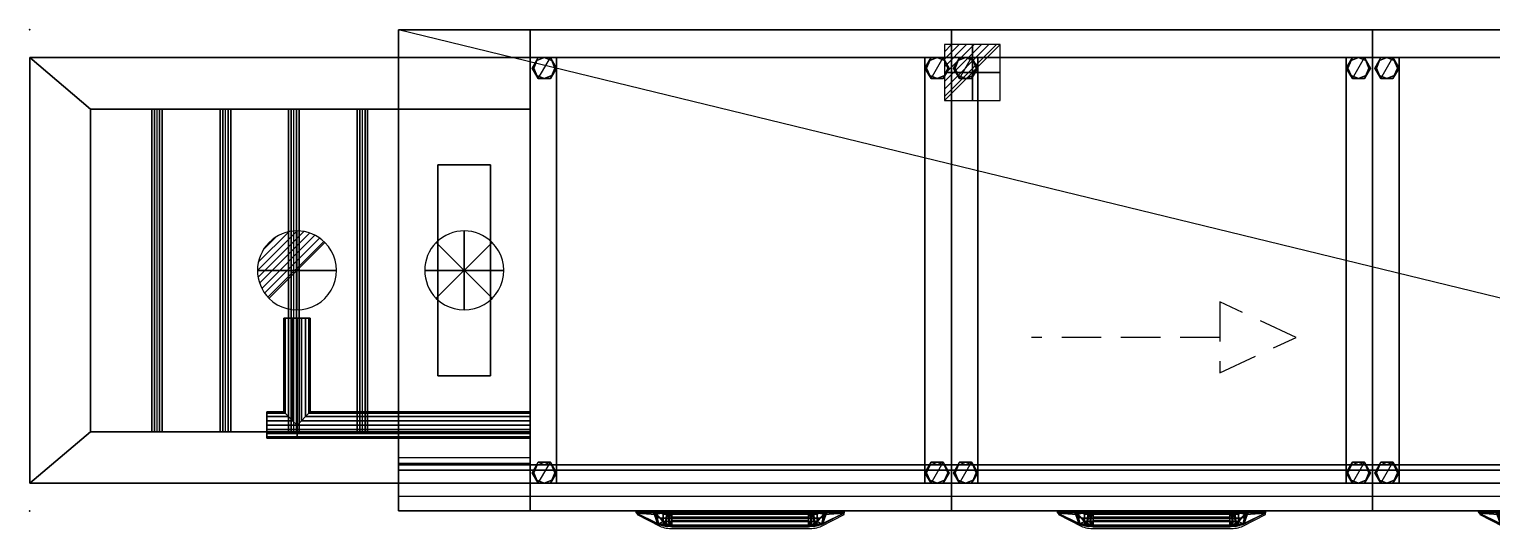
# Model space of a CAD drawing. Header units: millimetres. Extents: x -1 to 5553, y -947 to 1.
# Drawn here: x -1 to 2776, y -947 to 1 of the extents above; entities that cross this region are included whole.
import ezdxf

# ---------------------------------------------------------------- set-up
doc = ezdxf.new("R2010")
doc.units = ezdxf.units.MM
doc.header["$LTSCALE"] = 300
doc.header["$PDMODE"] = 3
doc.linetypes.add('CONTINUA', pattern=[0])
doc.linetypes.add('NASCOSTA', pattern=[0.375, 0.25, -0.125])
for name, color, linetype in [('IQ_200_2D', 1, 'Continuous'), ('IQ_200_3D', 1, 'CONTINUA'), ('IQ_204_2D', 7, 'Continuous'), ('IQ_204_3D', 7, 'Continuous'), ('IQ_CON_DRAIN_INT', 7, 'Continuous'), ('IQ_CON_ELECTRICITY_INT', 7, 'Continuous'), ('IQ_CON_FUMESOUTLET_INT', 7, 'Continuous'), ('IQ_INS_3D', 3, 'Continuous')]:
    doc.layers.add(name, color=color, linetype=linetype)

# ---------------------------------------------------------------- blocks, each defined once
blk = doc.blocks.new('Pann800')
at = {"layer": 'IQ_200_3D'}
for points in [[(800, -25, 21), (0, -25, 21), (0, 25, 21), (800, 25, 21)], [(0, 25, 21), (800, 25, 21), (800, 25), (0, 25)], [(800, 25), (0, 25), (0, 0), (800, 0)], [(0, 0, -897.7), (800, 0, -897.7), (800, -52.5, -860), (0, -52.5, -860)], [(0, -52.5, -19.3), (800, -52.5, -19.3), (800, -25, 21), (0, -25, 21)], [(800, -52.5, -860), (0, -52.5, -860), (0, -52.5, -19.3), (800, -52.5, -19.3)]]:
    blk.add_3dface(points, dxfattribs=at)
mesh = blk.add_polyface(dxfattribs=at)
corners = [(0, -25, 21), (0, 25, 21), (0, 25), (0, 0), (0, 0, -897.7), (0, -52.5, -860), (0, -52.5, -19.3)]
mesh.append_faces([[corners[k] for k in face] for face in [(0, 6, 0)]], dxfattribs={"vtx0": -1})
mesh.append_faces([[corners[k] for k in face] for face in [(0, 3, 4), (0, 4, 5), (0, 5, 6)]], dxfattribs={"vtx0": -1, "vtx2": -1})
mesh.append_faces([[corners[k] for k in face] for face in [(0, 1, 2, 3)]], dxfattribs={"vtx3": -1})
mesh = blk.add_polyface(dxfattribs=at)
corners = [(800, -25, 21), (800, 25, 21), (800, 25), (800, 0), (800, 0, -897.7), (800, -52.5, -860), (800, -52.5, -19.3)]
mesh.append_faces([[corners[k] for k in face] for face in [(0, 6, 0)]], dxfattribs={"vtx0": -1})
mesh.append_faces([[corners[k] for k in face] for face in [(0, 3, 4), (0, 4, 5), (0, 5, 6)]], dxfattribs={"vtx0": -1, "vtx2": -1})
mesh.append_faces([[corners[k] for k in face] for face in [(0, 1, 2, 3)]], dxfattribs={"vtx3": -1})
blk = doc.blocks.new('Pann800Low')
at = {"layer": 'IQ_200_3D', "extrusion": (-1, 3.44509e-16, -2.22045e-16), "elevation": 800}
blk.add_lwpolyline([(0, 0), (0, 367.3), (52.5, 405), (52.5, 0)], close=True, dxfattribs=at)
at = {"layer": 'IQ_200_3D', "extrusion": (-1, 3.44509e-16, -2.22045e-16)}
blk.add_lwpolyline([(0, 0), (0, 367.3), (52.5, 405), (52.5, 0)], close=True, dxfattribs=at)
at = {"layer": 'IQ_200_3D'}
for points in [[(-800, 0), (0, 0), (0, -52.5), (-800, -52.5)], [(-800, -52.5, 405), (0, -52.5, 405), (0, 0, 367.3), (-800, 0, 367.3)], [(0, 0), (0, 0, 367.3), (-800, 0, 367.3), (-800, 0)], [(-800, -52.5), (-800, 0), (-800, 0, 367.3), (-800, -52.5, 405)], [(0, -52.5), (0, 0), (0, 0, 367.3), (0, -52.5, 405)], [(0, -52.5), (-800, -52.5), (-800, -52.5, 405), (0, -52.5, 405)]]:
    blk.add_3dface(points, dxfattribs=at)
blk = doc.blocks.new('Panel800_Back')
at = {"layer": 'IQ_200_3D'}
for points in [[(0, 52.5, 1270), (-800, 52.5, 1270), (-800, 52.5, 410), (0, 52.5, 410)], [(-800, 52.5, 1270), (-800, -0.6, 1270), (-800, 0, 410), (-800, 52.5, 410)], [(-800, 52.5, 405), (-800, 0, 405), (-800, 0), (-800, 52.5)], [(0, 52.5), (0, 52.5, 405), (-800, 52.5, 405), (-800, 52.5)], [(-800, 0, 405), (-800, 52.5, 405), (0, 52.5, 405), (0, 0, 405)], [(-800, 0, 410), (-800, 52.5, 410), (0, 52.5, 410), (0, 0, 410)], [(0, 52.5, 1270), (0, -0.6, 1270), (0, 0, 410), (0, 52.5, 410)], [(0, 52.5, 405), (0, 0, 405), (0, 0), (0, 52.5)], [(0, 0, 405), (0, 0, 410), (-800, 0, 410), (-800, 0, 405)]]:
    blk.add_3dface(points, dxfattribs=at)
blk = doc.blocks.new('Feet')
at = {"layer": 'IQ_200_3D'}
mesh = blk.add_polyface(dxfattribs=at)
corners = [(11.5, -20), (23.1, 0), (11.5, 20), (-11.5, 20), (-23.1, 0), (-11.5, -20), (11.5, -20, 6.2), (23.1, 0, 6.2), (11.5, 20, 6.2), (-11.5, 20, 6.2), (-23.1, 0, 6.2), (-11.5, -20, 6.2)]
mesh.append_faces([[corners[k] for k in face] for face in [(0, 1, 7, 6), (1, 2, 8, 7), (2, 3, 9, 8), (3, 9, 10, 4), (4, 10, 11, 5), (5, 11, 6, 0), (1, 7, 6, 0)]])
mesh.append_faces([[corners[k] for k in face] for face in [(2, 5, 4, 3), (8, 11, 10, 9)]], dxfattribs={"vtx0": -1})
mesh.append_faces([[corners[k] for k in face] for face in [(0, 1, 2, 5), (6, 7, 8, 11)]], dxfattribs={"vtx2": -1})
mesh = blk.add_polyface(dxfattribs=at)
corners = [(-20, 0, 39), (-14.1, -14.1, 39), (0, -20, 39), (14.1, -14.1, 39), (20, 0, 39), (14.1, 14.1, 39), (0, 20, 39), (-14.1, 14.1, 39), (-20, 0, 150), (-14.1, -14.1, 150), (0, -20, 150), (14.1, -14.1, 150), (20, 0, 150), (14.1, 14.1, 150), (0, 20, 150), (-14.1, 14.1, 150)]
mesh.append_faces([[corners[k] for k in face] for face in [(0, 1, 9, 8), (1, 2, 10, 9), (2, 3, 11, 10), (3, 4, 12, 11), (4, 5, 13, 12), (5, 6, 14, 13), (6, 7, 15, 14), (7, 0, 8, 15)]])
blk = doc.blocks.new('Maniglia')
at = {"layer": 'IQ_200_3D'}
mesh = blk.add_polyface(dxfattribs=at)
corners = [(-198.8, 0, 104.8), (-198.3, -2.3, 104.9), (-198.1, -3.3, 104.9), (-197.6, -3.9, 105.2), (-199.2, 0, 104.2), (-198.7, -2.3, 104.3), (-198.4, -3.2, 104.4), (-199.1, 0, 103.7), (-198.7, -2.3, 103.8), (-198.5, -3.2, 103.8), (-197.3, -4.3, 104.4), (-198.7, 0, 103.2), (-198.2, -2.2, 103.2), (-197.7, -3.3, 103.3), (-197.4, -3.7, 103.5), (-197.3, -4.3, 104.4), (-198.2, 0, 103.1), (-197.7, -2.2, 103.1), (-197, -3.3, 103.2), (-197.1, -3.7, 103.5)]
mesh.append_faces([[corners[k] for k in face] for face in [(0, 1, 5, 4), (1, 2, 6, 5), (2, 3, 6), (4, 5, 8, 7), (5, 6, 9, 8), (6, 3, 10, 9), (7, 8, 12, 11), (8, 9, 13, 12), (9, 10, 14, 13), (10, 15, 14), (11, 12, 17, 16), (12, 13, 18, 17), (13, 14, 19, 18), (14, 15, 19)]])
mesh = blk.add_polyface(dxfattribs=at)
corners = [(-197.6, -3.9, 105.2), (-198.1, -3.3, 104.9), (-198.3, -2.3, 104.9), (-198.8, 0, 104.8), (-166.4, 0, 130.7), (-157.8, -23.6, 129.8)]
mesh.append_faces([[corners[k] for k in face] for face in [(0, 4, 5)]], dxfattribs={"vtx0": -1})
mesh.append_faces([[corners[k] for k in face] for face in [(0, 3, 4)]], dxfattribs={"vtx0": -1, "vtx2": -1})
mesh.append_faces([[corners[k] for k in face] for face in [(0, 1, 2, 3)]], dxfattribs={"vtx3": -1})
mesh = blk.add_polyface(dxfattribs=at)
corners = [(-197.6, -3.9, 105.2), (-197.1, -3.7, 103.5), (-197, -3.3, 103.2), (-197.7, -2.2, 103.1), (-198.2, 0, 103.1), (-160.5, -6.4, 103.3), (-160.4, -5.8, 103.1), (-146.7, -2.1, 103.1), (-146.7, 0, 103.1)]
mesh.append_faces([[corners[k] for k in face] for face in [(0, 5, 1), (1, 5, 6, 2), (2, 6, 7, 3), (3, 7, 8, 4)]])
mesh = blk.add_polyface(dxfattribs=at)
corners = [(-166.4, 0, 130.7), (-160.7, 0, 133.9), (-158.4, -12.2, 132), (-156, -24.3, 130.7), (-157.8, -23.6, 129.8)]
mesh.append_faces([[corners[k] for k in face] for face in [(0, 1, 2), (2, 3, 4), (0, 2, 4)]])
mesh = blk.add_polyface(dxfattribs=at)
corners = [(-147.1, 0, 135.1), (-147.1, -6.3, 133.2), (-147.1, -13.3, 132.1), (-147.1, -20, 132.1), (-145.2, -26.6, 133), (-143.4, -28.5, 131.6), (-136.1, -29.1, 120.4), (-135.3, -27.4, 119.1), (-141.3, -24, 116.2), (-142.3, -25.4, 117), (-155.8, -25.6, 128.9), (-156, -24.3, 130.7), (-158.4, -12.2, 132), (-160.7, 0, 133.9)]
mesh.append_faces([[corners[k] for k in face] for face in [(0, 1, 13), (1, 2, 12, 13), (2, 3, 11, 12), (3, 4, 11), (4, 5, 10, 11), (5, 6, 9, 10), (6, 7, 8, 9)]])
mesh = blk.add_polyface(dxfattribs=at)
corners = [(-136.7, 0, 135.1), (-136.7, -6.3, 133.2), (-136.7, -13.3, 132.1), (-136.7, -20, 132.1), (-135.9, -26.8, 133), (-135.9, -28.6, 131.7), (-130.8, -29.8, 121.6), (-130.6, -27.9, 120), (-135.3, -27.4, 119.1), (-136.1, -29.1, 120.4), (-143.4, -28.5, 131.6), (-145.2, -26.6, 133), (-147.1, -20, 132.1), (-147.1, -13.3, 132.1), (-147.1, -6.3, 133.2), (-147.1, 0, 135.1)]
mesh.append_faces([[corners[k] for k in face] for face in [(0, 1, 14, 15), (1, 2, 13, 14), (2, 3, 12, 13), (3, 4, 11, 12), (4, 5, 10, 11), (5, 6, 9, 10), (6, 7, 8, 9)]])
mesh = blk.add_polyface(dxfattribs=at)
corners = [(-130.6, -27.9, 120), (-130.6, -18.1, 121.4), (-130.6, -11.8, 121.2), (-130.6, -3.8, 119.6), (-130.6, -3.1, 118.7), (-134.3, -3.1, 116.7), (-138, -3.1, 114.8), (-139.3, -3.1, 113.1), (-146.7, -3.1, 104.1), (-146.7, -2.8, 103.3), (-146.7, -2.1, 103.1), (-146.7, 0, 103.1), (128.6, -27.9, 120), (128.6, -18.1, 121.4), (128.6, -11.8, 121.2), (128.6, -3.8, 119.6), (128.6, -3.1, 118.7), (132.3, -3.1, 116.7), (136, -3.1, 114.8), (137.3, -3.1, 113.1), (144.7, -3.1, 104.1), (144.7, -2.8, 103.3), (144.7, -2.1, 103.1), (144.7, 0, 103.1)]
mesh.append_faces([[corners[k] for k in face] for face in [(0, 12, 13, 1), (2, 1, 13, 14), (3, 2, 14, 15), (4, 3, 15, 16), (5, 4, 16, 17), (6, 5, 17, 18), (7, 6, 18, 19), (8, 7, 19, 20), (9, 8, 20, 21), (10, 9, 21, 22), (11, 10, 22, 23)]])
mesh = blk.add_polyface(dxfattribs=at)
corners = [(134.7, 0, 135.1), (134.7, -6.3, 133.2), (134.7, -13.3, 132.1), (134.7, -20, 132.1), (133.9, -26.8, 133), (133.9, -28.6, 131.7), (128.8, -29.8, 121.6), (128.6, -27.9, 120), (-130.6, -27.9, 120), (-130.8, -29.8, 121.6), (-135.9, -28.6, 131.7), (-135.9, -26.8, 133), (-136.7, -20, 132.1), (-136.7, -13.3, 132.1), (-136.7, -6.3, 133.2), (-136.7, 0, 135.1)]
mesh.append_faces([[corners[k] for k in face] for face in [(0, 1, 14, 15), (1, 2, 13, 14), (2, 3, 12, 13), (3, 4, 11, 12), (4, 5, 10, 11), (5, 6, 9, 10), (6, 7, 8, 9)]])
mesh = blk.add_polyface(dxfattribs=at)
corners = [(134.7, 0, 135.1), (134.7, -6.3, 133.2), (134.7, -13.3, 132.1), (134.7, -20, 132.1), (133.9, -26.8, 133), (133.9, -28.6, 131.7), (128.8, -29.8, 121.6), (128.6, -27.9, 120), (133.3, -27.4, 119.1), (134.1, -29.1, 120.4), (141.4, -28.5, 131.6), (143.2, -26.6, 133), (145.1, -20, 132.1), (145.1, -13.3, 132.1), (145.1, -6.3, 133.2), (145.1, 0, 135.1)]
mesh.append_faces([[corners[k] for k in face] for face in [(15, 14, 1, 0), (14, 13, 2, 1), (13, 12, 3, 2), (12, 11, 4, 3), (11, 10, 5, 4), (10, 9, 6, 5), (9, 8, 7, 6)]])
mesh = blk.add_polyface(dxfattribs=at)
corners = [(145.1, 0, 135.1), (145.1, -6.3, 133.2), (145.1, -13.3, 132.1), (145.1, -20, 132.1), (143.2, -26.6, 133), (141.4, -28.5, 131.6), (134.1, -29.1, 120.4), (133.3, -27.4, 119.1), (139.3, -24, 116.2), (140.3, -25.4, 117), (153.8, -25.6, 128.9), (154, -24.3, 130.7), (156.4, -12.2, 132), (158.7, 0, 133.9)]
mesh.append_faces([[corners[k] for k in face] for face in [(13, 1, 0), (13, 12, 2, 1), (12, 11, 3, 2), (11, 4, 3), (11, 10, 5, 4), (10, 9, 6, 5), (9, 8, 7, 6)]])
mesh = blk.add_polyface(dxfattribs=at)
corners = [(195.6, -3.9, 105.2), (195.1, -3.7, 103.5), (195, -3.3, 103.2), (195.7, -2.2, 103.1), (196.1, 0, 103.1), (158.5, -6.4, 103.3), (158.4, -5.8, 103.1), (144.7, -2.1, 103.1), (144.7, 0, 103.1)]
mesh.append_faces([[corners[k] for k in face] for face in [(1, 5, 0), (2, 6, 5, 1), (3, 7, 6, 2), (4, 8, 7, 3)]])
mesh = blk.add_polyface(dxfattribs=at)
corners = [(164.3, 0, 130.7), (158.7, 0, 133.9), (156.4, -12.2, 132), (154, -24.3, 130.7), (155.8, -23.6, 129.8)]
mesh.append_faces([[corners[k] for k in face] for face in [(2, 1, 0), (4, 3, 2), (4, 2, 0)]])
mesh = blk.add_polyface(dxfattribs=at)
corners = [(195.6, -3.9, 105.2), (196.1, -3.3, 104.9), (196.3, -2.3, 104.9), (196.8, 0, 104.8), (164.3, 0, 130.7), (155.8, -23.6, 129.8)]
mesh.append_faces([[corners[k] for k in face] for face in [(5, 4, 0)]], dxfattribs={"vtx1": -1})
mesh.append_faces([[corners[k] for k in face] for face in [(4, 3, 0)]], dxfattribs={"vtx1": -1, "vtx2": -1})
mesh.append_faces([[corners[k] for k in face] for face in [(3, 2, 1, 0)]], dxfattribs={"vtx3": -1})
mesh = blk.add_polyface(dxfattribs=at)
corners = [(196.8, 0, 104.8), (196.3, -2.3, 104.9), (196.1, -3.3, 104.9), (195.6, -3.9, 105.2), (197.2, 0, 104.2), (196.7, -2.3, 104.3), (196.4, -3.2, 104.4), (197.1, 0, 103.7), (196.7, -2.3, 103.8), (196.5, -3.2, 103.8), (195.3, -4.3, 104.4), (196.6, 0, 103.2), (196.2, -2.2, 103.2), (195.7, -3.3, 103.3), (195.3, -3.7, 103.5), (195.3, -4.3, 104.4), (196.1, 0, 103.1), (195.7, -2.2, 103.1), (195, -3.3, 103.2), (195.1, -3.7, 103.5)]
mesh.append_faces([[corners[k] for k in face] for face in [(4, 5, 1, 0), (5, 6, 2, 1), (6, 3, 2), (7, 8, 5, 4), (8, 9, 6, 5), (9, 10, 3, 6), (11, 12, 8, 7), (12, 13, 9, 8), (13, 14, 10, 9), (14, 15, 10), (16, 17, 12, 11), (17, 18, 13, 12), (18, 19, 14, 13), (19, 15, 14)]])
mesh = blk.add_polyface(dxfattribs=at)
corners = [(-197.6, -3.9, 105.2), (-157.8, -23.6, 129.8), (-156, -24.3, 130.7), (-197.3, -4.3, 104.4), (-157.4, -24.8, 128), (-155.8, -25.6, 128.9), (-160.5, -6.4, 103.3), (-143.5, -24.2, 116.1), (-142.3, -25.4, 117), (-159.6, -6.2, 103.2), (-142.8, -22.6, 115.2), (-141.3, -24, 116.2)]
mesh.append_faces([[corners[k] for k in face] for face in [(0, 1)]])
mesh = blk.add_polyface(dxfattribs=at)
corners = [(-197.6, -3.9, 105.2), (-157.8, -23.6, 129.8), (-156, -24.3, 130.7), (-197.3, -4.3, 104.4), (-157.4, -24.8, 128), (-155.8, -25.6, 128.9), (-160.5, -6.4, 103.3), (-143.5, -24.2, 116.1), (-142.3, -25.4, 117), (-159.6, -6.2, 103.2), (-142.8, -22.6, 115.2), (-141.3, -24, 116.2)]
mesh.append_faces([[corners[k] for k in face] for face in [(0, 1, 4, 3), (1, 2, 5, 4), (3, 4, 7, 6), (4, 5, 8, 7), (6, 7, 10, 9), (7, 8, 11, 10)]])
mesh = blk.add_polyface(dxfattribs=at)
corners = [(-160.4, -5.8, 103.1), (-160.5, -6.4, 103.3), (-159.6, -6.2, 103.2), (-142.8, -22.6, 115.2), (-141.3, -24, 116.2), (-135.3, -27.4, 119.1), (-130.6, -27.9, 120), (-130.6, -18.1, 121.4), (-130.6, -11.8, 121.2), (-130.6, -3.8, 119.6), (-130.6, -3.1, 118.7), (-134.7, -3.9, 117.5), (-134.3, -3.1, 116.7), (-138.8, -3.9, 115.4), (-138, -3.1, 114.8), (-140, -3.9, 113.8), (-139.3, -3.1, 113.1), (-147.5, -3.2, 103.8), (-146.7, -3.1, 104.1), (-146.7, -2.8, 103.3), (-146.7, -2.1, 103.1)]
mesh.append_faces([[corners[k] for k in face] for face in [(0, 1, 2), (2, 17, 20, 0), (17, 18, 19), (17, 19, 20), (2, 3, 15, 17), (15, 16, 18, 17), (3, 4, 13, 15), (13, 14, 16, 15), (4, 5, 11, 13), (11, 12, 14, 13), (5, 6, 7), (5, 7, 8, 11), (8, 9, 11), (11, 9, 10, 12)]])
mesh = blk.add_polyface(dxfattribs=at)
corners = [(158.4, -5.8, 103.1), (158.5, -6.4, 103.3), (157.6, -6.2, 103.2), (140.8, -22.6, 115.2), (139.3, -24, 116.2), (133.3, -27.4, 119.1), (128.6, -27.9, 120), (128.6, -18.1, 121.4), (128.6, -11.8, 121.2), (128.6, -3.8, 119.6), (128.6, -3.1, 118.7), (132.7, -3.9, 117.5), (132.3, -3.1, 116.7), (136.8, -3.9, 115.4), (136, -3.1, 114.8), (138, -3.9, 113.8), (137.3, -3.1, 113.1), (145.5, -3.2, 103.8), (144.7, -3.1, 104.1), (144.7, -2.8, 103.3), (144.7, -2.1, 103.1)]
mesh.append_faces([[corners[k] for k in face] for face in [(2, 1, 0), (0, 20, 17, 2), (19, 18, 17), (20, 19, 17), (17, 15, 3, 2), (17, 18, 16, 15), (15, 13, 4, 3), (15, 16, 14, 13), (13, 11, 5, 4), (13, 14, 12, 11), (7, 6, 5), (11, 8, 7, 5), (11, 9, 8), (12, 10, 9, 11)]])
mesh = blk.add_polyface(dxfattribs=at)
corners = [(195.6, -3.9, 105.2), (155.8, -23.6, 129.8), (154, -24.3, 130.7), (195.3, -4.3, 104.4), (155.4, -24.8, 128), (153.8, -25.6, 128.9), (158.5, -6.4, 103.3), (141.5, -24.2, 116.1), (140.3, -25.4, 117), (157.6, -6.2, 103.2), (140.8, -22.6, 115.2), (139.3, -24, 116.2)]
mesh.append_faces([[corners[k] for k in face] for face in [(3, 4, 1, 0), (4, 5, 2, 1), (6, 7, 4, 3), (7, 8, 5, 4), (9, 10, 7, 6), (10, 11, 8, 7)]])
mesh = blk.add_polyface(dxfattribs=at)
corners = [(195.6, -3.9, 105.2), (155.8, -23.6, 129.8), (154, -24.3, 130.7), (195.3, -4.3, 104.4), (155.4, -24.8, 128), (153.8, -25.6, 128.9), (158.5, -6.4, 103.3), (141.5, -24.2, 116.1), (140.3, -25.4, 117), (157.6, -6.2, 103.2), (140.8, -22.6, 115.2), (139.3, -24, 116.2)]
mesh.append_faces([[corners[k] for k in face] for face in [(1, 0)]])
blk = doc.blocks.new('Prewash')
at = {"layer": 'IQ_200_2D'}
for p, q in [((0, 0), (800, 0)), ((202.9, -913), (0, -913)), ((800, -913), (597.1, -913))]:
    blk.add_line(p, q, dxfattribs=at)
at = {"layer": 'IQ_200_2D', "linetype": 'CONTINUA', "ltscale": 10}
blk.add_lwpolyline([(202.9, -913), (203.6, -919.5), (246.3, -941.8, 0.121157), (271.2, -946), (528.8, -946, 0.121157), (553.7, -941.8), (596.4, -919.5), (597.1, -913)], format="xyb", dxfattribs=at)
at = {"layer": 'IQ_200_3D'}
for points in [[(800, 0, 1420), (800, -825.5, 1420), (0, -825.5, 1420), (0, 0, 1420)], [(0, -52.5, 150), (0, -52.5, 570), (0, -860.5, 570), (0, -860.5, 150)], [(800, -860.5, 570), (0, -860.5, 570), (0, -52.5, 570), (800, -52.5, 570)], [(0, -52.5, 570), (0, -107.5, 570), (0, -107.5, 1315), (0, -53.1, 1420)], [(0, -52.5, 150), (800, -52.5, 150), (800, -860.5, 150), (0, -860.5, 150)], [(0, -107.5, 1315), (0, -805.5, 1315), (0, -860.5, 1420), (0, -53.1, 1420)], [(50.1, -52.5, 115), (749.9, -52.5, 115), (749.9, -860.5, 115), (50.1, -860.5, 115)], [(50.1, -52.5, 115), (50.1, -860.5, 115), (50.1, -860.5, 150), (50.1, -52.5, 150)], [(749.9, -52.5, 115), (749.9, -860.5, 115), (749.9, -860.5, 150), (749.9, -52.5, 150)], [(800, -860.5, 150), (800, -860.5, 570), (800, -52.5, 570), (800, -52.5, 150)], [(800, -52.5, 570), (800, -107.5, 570), (800, -107.5, 1315), (800, -53.1, 1420)], [(800, -107.5, 1315), (800, -805.5, 1315), (800, -860.5, 1420), (800, -53.1, 1420)], [(0, -860.5, 1420), (0, -805.5, 1315), (0, -805.5, 570), (0, -860.5, 570)], [(800, -825.5, 1420), (0, -825.5, 1420), (0, -860.5, 1420), (800, -860.5, 1420)], [(800, -860.5, 1420), (800, -805.5, 1315), (800, -805.5, 570), (800, -860.5, 570)], [(0, -860.5, 517.3), (0, -860.5, 522.3), (800, -860.5, 522.3), (800, -860.5, 517.3)]]:
    blk.add_3dface(points, dxfattribs=at)
at = {"layer": 'IQ_204_2D'}
for p, q in [((0, -913), (0, 0)), ((800, -913), (800, 0))]:
    blk.add_line(p, q, dxfattribs=at)
for points in [[(800, -825.5), (0, -825.5)], [(800, -835.5), (0, -835.5)], [(800, -885.5), (0, -885.5)], [(597.1, -913), (202.9, -913)]]:
    blk.add_lwpolyline(points, dxfattribs=at)
at = {"rotation": 180}
for p in [(27, -72.5), (773, -72.5), (27, -840.5), (773, -840.5)]:
    blk.add_blockref('Feet', p, dxfattribs=at)
at = {"layer": 'IQ_200_3D'}
for name, p in [('Panel800_Back', (800, -52.5, 150)), ('Pann800', (0, -860.5, 1420)), ('Pann800Low', (800, -860.5, 150)), ('Maniglia', (400, -913, 560))]:
    blk.add_blockref(name, p, dxfattribs=at)
mesh = blk.add_polyface(dxfattribs=at)
corners = [(800, 0, 1420), (0, 0, 1420), (0, -825.5, 1420), (800, -825.5, 1420), (800, 0, 1792), (0, 0, 1792), (0, -825.5, 1792), (800, -825.5, 1792)]
mesh.append_faces([[corners[k] for k in face] for face in [(0, 1, 2, 3), (4, 5, 6, 7), (0, 1, 5, 4), (1, 2, 6, 5), (2, 6, 7, 3), (3, 7, 4, 0)]])
blk = doc.blocks.new('*X18')
at = {"color": 0}
for p, q in [((286.774344, 2204.447934), (296.618251, 2214.291842)), ((286.774344, 2205.862148), (295.204037, 2214.291842)), ((286.774344, 2207.276361), (293.789824, 2214.291842)), ((286.774344, 2208.690575), (292.37561, 2214.291842)), ((286.774344, 2210.104788), (290.961397, 2214.291842)), ((286.774344, 2211.519002), (289.547183, 2214.291842)), ((286.774344, 2212.933216), (288.13297, 2214.291842))]:
    blk.add_line(p, q, dxfattribs=at)
blk = doc.blocks.new('electricity')
for p, q in [((2.12, 2.12), (-2.12, 2.12)), ((-2.12, 2.12), (-2.12, -2.12)), ((-2.12, -2.12), (2.12, 2.12)), ((2.12, -2.12), (2.12, 2.12)), ((-2.12, -2.12), (2.12, -2.12))]:
    blk.add_line(p, q)
at = {"extrusion": (-1, 0, 0)}
for p, q in [((0, -2.12, 2.12), (0, 2.12, 2.12)), ((0, 2.12, -2.12), (0, -2.12, -2.12)), ((0, 2.12, 2.12), (0, 2.12, -2.12)), ((0, 2.12, -2.12), (0, -2.12, 2.12)), ((0, -2.12, -2.12), (0, -2.12, 2.12))]:
    blk.add_line(p, q, dxfattribs=at)
at = {"extrusion": (0, -1, 0)}
for p, q in [((2.12, 0, 2.12), (-2.12, 0, 2.12)), ((-2.12, 0, -2.12), (2.12, 0, -2.12)), ((-2.12, 0, 2.12), (-2.12, 0, -2.12)), ((-2.12, 0, -2.12), (2.12, 0, 2.12)), ((2.12, 0, -2.12), (2.12, 0, 2.12))]:
    blk.add_line(p, q, dxfattribs=at)
at = {"xscale": 0.4000000000000909, "yscale": 0.4000000000000909, "zscale": 0.4000000000000909}
blk.add_blockref('*X18', (-116.83, -883.6), dxfattribs=at)
at = {"extrusion": (-1, 0, 0), "xscale": 0.3999999999999773, "yscale": 0.3999999999999773, "zscale": 0.3999999999999773}
blk.add_blockref('*X18', (-116.83, -883.6), dxfattribs=at)
at = {"extrusion": (0, -1, 0), "xscale": 0.4000000000000909, "yscale": 0.4000000000000909, "zscale": 0.4000000000000909}
blk.add_blockref('*X18', (-116.83, -883.6), dxfattribs=at)
blk = doc.blocks.new('Electricwash')
at = {"layer": 'IQ_200_2D'}
for p, q in [((0, 0), (800, 0)), ((202.9, -913), (0, -913)), ((800, -913), (597.1, -913))]:
    blk.add_line(p, q, dxfattribs=at)
at = {"layer": 'IQ_200_2D', "linetype": 'CONTINUA', "ltscale": 10}
blk.add_lwpolyline([(202.9, -913), (203.6, -919.5), (246.3, -941.8, 0.121157), (271.2, -946), (528.8, -946, 0.121157), (553.7, -941.8), (596.4, -919.5), (597.1, -913)], format="xyb", dxfattribs=at)
at = {"layer": 'IQ_200_3D'}
for points in [[(800, 0, 1420), (800, -825.5, 1420), (0, -825.5, 1420), (0, 0, 1420)], [(0, -52.5, 150), (0, -52.5, 570), (0, -860.5, 570), (0, -860.5, 150)], [(800, -860.5, 570), (0, -860.5, 570), (0, -52.5, 570), (800, -52.5, 570)], [(0, -52.5, 570), (0, -107.5, 570), (0, -107.5, 1315), (0, -53.1, 1420)], [(0, -52.5, 150), (800, -52.5, 150), (800, -860.5, 150), (0, -860.5, 150)], [(0, -107.5, 1315), (0, -805.5, 1315), (0, -860.5, 1420), (0, -53.1, 1420)], [(50.1, -52.5, 115), (749.9, -52.5, 115), (749.9, -860.5, 115), (50.1, -860.5, 115)], [(50.1, -52.5, 115), (50.1, -860.5, 115), (50.1, -860.5, 150), (50.1, -52.5, 150)], [(749.9, -52.5, 115), (749.9, -860.5, 115), (749.9, -860.5, 150), (749.9, -52.5, 150)], [(800, -860.5, 150), (800, -860.5, 570), (800, -52.5, 570), (800, -52.5, 150)], [(800, -52.5, 570), (800, -107.5, 570), (800, -107.5, 1315), (800, -53.1, 1420)], [(800, -107.5, 1315), (800, -805.5, 1315), (800, -860.5, 1420), (800, -53.1, 1420)], [(0, -860.5, 1420), (0, -805.5, 1315), (0, -805.5, 570), (0, -860.5, 570)], [(800, -825.5, 1420), (0, -825.5, 1420), (0, -860.5, 1420), (800, -860.5, 1420)], [(800, -860.5, 1420), (800, -805.5, 1315), (800, -805.5, 570), (800, -860.5, 570)], [(0, -860.5, 517.3), (0, -860.5, 522.3), (800, -860.5, 522.3), (800, -860.5, 517.3)]]:
    blk.add_3dface(points, dxfattribs=at)
at = {"layer": 'IQ_204_2D'}
for p, q in [((0, -913), (0, 0)), ((800, -913), (800, 0))]:
    blk.add_line(p, q, dxfattribs=at)
for points in [[(800, -825.5), (0, -825.5)], [(800, -835.5), (0, -835.5)], [(800, -885.5), (0, -885.5)], [(597.1, -913), (202.9, -913)]]:
    blk.add_lwpolyline(points, dxfattribs=at)
at = {"rotation": 180}
for p in [(27, -72.5), (773, -72.5), (27, -840.5), (773, -840.5)]:
    blk.add_blockref('Feet', p, dxfattribs=at)
at = {"layer": 'IQ_200_3D'}
for name, p in [('Panel800_Back', (800, -52.5, 150)), ('Pann800', (0, -860.5, 1420)), ('Pann800Low', (800, -860.5, 150)), ('Maniglia', (400, -913, 560))]:
    blk.add_blockref(name, p, dxfattribs=at)
at = {"layer": 'IQ_CON_ELECTRICITY_INT', "xscale": 25, "yscale": 25, "zscale": 25}
blk.add_blockref('electricity', (40, -81), dxfattribs=at)
at = {"layer": 'IQ_200_3D'}
mesh = blk.add_polyface(dxfattribs=at)
corners = [(800, 0, 1420), (0, 0, 1420), (0, -825.5, 1420), (800, -825.5, 1420), (800, 0, 1792), (0, 0, 1792), (0, -825.5, 1792), (800, -825.5, 1792)]
mesh.append_faces([[corners[k] for k in face] for face in [(0, 1, 2, 3), (4, 5, 6, 7), (0, 1, 5, 4), (1, 2, 6, 5), (2, 6, 7, 3), (3, 7, 4, 0)]])
blk = doc.blocks.new('Rinse')
at = {"layer": 'IQ_200_2D'}
for p, q in [((0, 0), (800, 0)), ((202.9, -913), (0, -913)), ((800, -913), (597.1, -913))]:
    blk.add_line(p, q, dxfattribs=at)
at = {"layer": 'IQ_200_2D', "linetype": 'CONTINUA', "ltscale": 10}
blk.add_lwpolyline([(202.9, -913), (203.6, -919.5), (246.3, -941.8, 0.121157), (271.2, -946), (528.8, -946, 0.121157), (553.7, -941.8), (596.4, -919.5), (597.1, -913)], format="xyb", dxfattribs=at)
at = {"layer": 'IQ_200_3D'}
for points in [[(800, 0, 1420), (800, -825.5, 1420), (0, -825.5, 1420), (0, 0, 1420)], [(0, -52.5, 570), (0, -107.5, 570), (0, -107.5, 1315), (0, -53.1, 1420)], [(0, -52.5, 150), (0, -52.5, 570), (0, -860.5, 570), (0, -860.5, 150)], [(800, -860.5, 570), (0, -860.5, 570), (0, -52.5, 570), (800, -52.5, 570)], [(0, -52.5, 150), (800, -52.5, 150), (800, -860.5, 150), (0, -860.5, 150)], [(0, -107.5, 1315), (0, -805.5, 1315), (0, -860.5, 1420), (0, -53.1, 1420)], [(50.1, -52.5, 115), (749.9, -52.5, 115), (749.9, -860.5, 115), (50.1, -860.5, 115)], [(50.1, -52.5, 115), (50.1, -860.5, 115), (50.1, -860.5, 150), (50.1, -52.5, 150)], [(749.9, -52.5, 115), (749.9, -860.5, 115), (749.9, -860.5, 150), (749.9, -52.5, 150)], [(800, -860.5, 150), (800, -860.5, 570), (800, -52.5, 570), (800, -52.5, 150)], [(800, -52.5, 570), (800, -107.5, 570), (800, -107.5, 1315), (800, -53.1, 1420)], [(800, -107.5, 1315), (800, -805.5, 1315), (800, -860.5, 1420), (800, -53.1, 1420)], [(0, -860.5, 1420), (0, -805.5, 1315), (0, -805.5, 570), (0, -860.5, 570)], [(800, -825.5, 1420), (0, -825.5, 1420), (0, -860.5, 1420), (800, -860.5, 1420)], [(800, -860.5, 1420), (800, -805.5, 1315), (800, -805.5, 570), (800, -860.5, 570)], [(0, -860.5, 517.3), (0, -860.5, 522.3), (800, -860.5, 522.3), (800, -860.5, 517.3)]]:
    blk.add_3dface(points, dxfattribs=at)
at = {"layer": 'IQ_204_2D'}
for p, q in [((0, -913), (0, 0)), ((800, -913), (800, 0))]:
    blk.add_line(p, q, dxfattribs=at)
for points in [[(800, -825.5), (0, -825.5)], [(800, -835.5), (0, -835.5)], [(800, -885.5), (0, -885.5)], [(597.1, -913), (202.9, -913)]]:
    blk.add_lwpolyline(points, dxfattribs=at)
at = {"rotation": 180}
for p in [(27, -72.5), (773, -72.5), (27, -840.5), (773, -840.5)]:
    blk.add_blockref('Feet', p, dxfattribs=at)
at = {"layer": 'IQ_200_3D'}
for name, p in [('Panel800_Back', (800, -52.5, 150)), ('Pann800', (0, -860.5, 1420)), ('Pann800Low', (800, -860.5, 150)), ('Maniglia', (400, -913, 560))]:
    blk.add_blockref(name, p, dxfattribs=at)
mesh = blk.add_polyface(dxfattribs=at)
corners = [(800, 0, 1420), (0, 0, 1420), (0, -825.5, 1420), (800, -825.5, 1420), (800, 0, 1792), (0, 0, 1792), (0, -825.5, 1792), (800, -825.5, 1792)]
mesh.append_faces([[corners[k] for k in face] for face in [(0, 1, 2, 3), (4, 5, 6, 7), (0, 1, 5, 4), (1, 2, 6, 5), (2, 6, 7, 3), (3, 7, 4, 0)]])
blk = doc.blocks.new('*X2')
at = {"color": 0}
for p, q in [((313.99, 2209.04), (321.51, 2216.55)), ((314.11, 2207.74), (322.8, 2216.44)), ((314.16, 2210.62), (319.93, 2216.39)), ((314.4, 2206.62), (323.93, 2216.15)), ((314.82, 2205.62), (324.92, 2215.72)), ((315.1, 2212.98), (317.57, 2215.44)), ((315.35, 2204.74), (325.8, 2215.19)), ((315.99, 2203.96), (326.58, 2214.56))]:
    blk.add_line(p, q, dxfattribs=at)
blk = doc.blocks.new('drain')
blk.add_line((-2.12, -2.12), (2.12, 2.12))
at = {"extrusion": (-1, 0, 0)}
blk.add_line((0, 2.12, -2.12), (0, -2.12, 2.12), dxfattribs=at)
at = {"extrusion": (0, -1, 0)}
blk.add_line((-2.12, 0, -2.12), (2.12, 0, 2.12), dxfattribs=at)
for start, end in [(45, 225), (225, 45)]:
    blk.add_arc((0, 0), 3, start, end)
at = {"extrusion": (-1, 0, 0)}
for start, end in [(45, 225), (225, 45)]:
    blk.add_arc((0, 0), 3, start, end, dxfattribs=at)
at = {"extrusion": (0, -1, 0)}
for start, end in [(45, 225), (225, 45)]:
    blk.add_arc((0, 0), 3, start, end, dxfattribs=at)
at = {"xscale": 0.4000000000000909, "yscale": 0.4000000000000909, "zscale": 0.4000000000000909}
blk.add_blockref('*X2', (-128.6, -883.62), dxfattribs=at)
at = {"extrusion": (-1, 0, 0), "xscale": 0.3999999999999773, "yscale": 0.3999999999999773, "zscale": 0.3999999999999773}
blk.add_blockref('*X2', (-128.6, -883.62), dxfattribs=at)
at = {"extrusion": (0, -1, 0), "xscale": 0.4000000000000909, "yscale": 0.4000000000000909, "zscale": 0.4000000000000909}
blk.add_blockref('*X2', (-128.6, -883.62), dxfattribs=at)
blk = doc.blocks.new('Pann250')
at = {"layer": 'IQ_200_3D'}
for points in [[(250, -25, 21), (0, -25, 21), (0, 25, 21), (250, 25, 21)], [(0, 25, 21), (250, 25, 21), (250, 25), (0, 25)], [(250, 25), (0, 25), (0, 0), (250, 0)], [(0, 0, -897.7), (250, 0, -897.7), (250, -52.5, -860), (0, -52.5, -860)], [(0, -52.5, -19.3), (250, -52.5, -19.3), (250, -25, 21), (0, -25, 21)], [(250, -52.5, -860), (0, -52.5, -860), (0, -52.5, -19.3), (250, -52.5, -19.3)]]:
    blk.add_3dface(points, dxfattribs=at)
mesh = blk.add_polyface(dxfattribs=at)
corners = [(0, -25, 21), (0, 25, 21), (0, 25), (0, 0), (0, 0, -897.7), (0, -52.5, -860), (0, -52.5, -19.3)]
mesh.append_faces([[corners[k] for k in face] for face in [(0, 6, 0)]], dxfattribs={"vtx0": -1})
mesh.append_faces([[corners[k] for k in face] for face in [(0, 3, 4), (0, 4, 5), (0, 5, 6)]], dxfattribs={"vtx0": -1, "vtx2": -1})
mesh.append_faces([[corners[k] for k in face] for face in [(0, 1, 2, 3)]], dxfattribs={"vtx3": -1})
mesh = blk.add_polyface(dxfattribs=at)
corners = [(250, -25, 21), (250, 25, 21), (250, 25), (250, 0), (250, 0, -897.7), (250, -52.5, -860), (250, -52.5, -19.3)]
mesh.append_faces([[corners[k] for k in face] for face in [(0, 6, 0)]], dxfattribs={"vtx0": -1})
mesh.append_faces([[corners[k] for k in face] for face in [(0, 3, 4), (0, 4, 5), (0, 5, 6)]], dxfattribs={"vtx0": -1, "vtx2": -1})
mesh.append_faces([[corners[k] for k in face] for face in [(0, 1, 2, 3)]], dxfattribs={"vtx3": -1})
blk = doc.blocks.new('fumesoutlet')
for p, q in [((2.12, -2.12), (-2.12, 2.12)), ((-2.12, -2.12), (2.12, 2.12))]:
    blk.add_line(p, q)
at = {"extrusion": (-1, 0, 0)}
for p, q in [((0, -2.12, -2.12), (0, 2.12, 2.12)), ((0, 2.12, -2.12), (0, -2.12, 2.12))]:
    blk.add_line(p, q, dxfattribs=at)
at = {"extrusion": (0, -1, 0)}
for p, q in [((2.12, 0, -2.12), (-2.12, 0, 2.12)), ((-2.12, 0, -2.12), (2.12, 0, 2.12))]:
    blk.add_line(p, q, dxfattribs=at)
for start, end in [(45, 225), (225, 45)]:
    blk.add_arc((0, 0), 3, start, end)
at = {"extrusion": (-1, 0, 0)}
for start, end in [(45, 225), (225, 45)]:
    blk.add_arc((0, 0), 3, start, end, dxfattribs=at)
at = {"extrusion": (0, -1, 0)}
for start, end in [(45, 225), (225, 45)]:
    blk.add_arc((0, 0), 3, start, end, dxfattribs=at)

msp = doc.modelspace()

# ---------------------------------------------------------------- linework, layer by layer
at = {"layer": 'IQ_200_2D'}
for p, q in [((700, 0), (700, -52.5)), ((950, 0), (700, 0)), ((0, -860.5), (0, -52.5)), ((0, -52.5), (700, -52.5)), ((700, -860.5), (0, -860.5)), ((700, -913), (700, -860.5))]:
    msp.add_line(p, q, dxfattribs=at)
msp.add_lwpolyline([(700, -913), (950, -913)], dxfattribs=at)
at = {"layer": 'IQ_200_3D'}
for points in [[(950, -52.5, 570), (950, 0, 570), (950, 0, 1420), (950, -53.1, 1420)], [(700, 0, 570), (700, 0, 850), (700, -52.5, 850), (700, -52.5, 570)], [(0, -52.5, 570), (0, -52.5, 850), (0, -860.5, 850), (0, -860.5, 570)], [(700, -52.5, 570), (0, -52.5, 570), (0, -52.5, 850), (700, -52.5, 850)], [(950, -150.5, 790), (950, -150.5, 850), (115, -150.5, 850), (115, -150.5, 790)], [(115, -150.5, 850), (115, -150.5, 790), (115, -762.5, 790), (115, -762.5, 850)], [(950, -762.5, 790), (950, -150.5, 790), (115, -150.5, 790), (115, -762.5, 790)], [(700, -150.5, 396.4), (950, -150.5, 396.4), (950, -150.5, 790), (700, -150.5, 790)], [(950, -762.5, 570), (950, -762.5, 790), (950, -150.5, 790), (950, -150.5, 570)], [(115, -762.5, 790), (115, -762.5, 850), (950, -762.5, 850), (950, -762.5, 790)], [(700, -860.5, 570), (0, -860.5, 570), (0, -860.5, 850), (700, -860.5, 850)], [(950, -860.5, 560.1), (700, -860.5, 560.1), (700, -860.5, 1420), (950, -860.5, 1420)]]:
    msp.add_3dface(points, dxfattribs=at)
at = {"layer": 'IQ_204_2D'}
for p, q in [((4450, -913), (700, 0)), ((950, 0), (950, -913)), ((700, -52.5), (700, -860.5)), ((700, -150.5), (115, -150.5)), ((115, -150.5), (115, -762.5)), ((115, -762.5), (700, -762.5)), ((950, -812), (700, -812))]:
    msp.add_line(p, q, dxfattribs=at)
at = {"layer": 'IQ_204_2D', "linetype": 'NASCOSTA'}
msp.add_line((2259.6, -583.6), (1902.2, -583.6), dxfattribs=at)
at = {"layer": 'IQ_204_2D'}
for points in [[(241.6, -762.5), (241.6, -150.5)], [(371.6, -762.5), (371.6, -150.5)], [(501.6, -762.5), (501.6, -150.5)], [(501.6, -762.5), (501.6, -150.5)], [(501.6, -762.5), (501.6, -150.5)], [(631.6, -762.5), (631.6, -150.5)], [(950, -822.7), (700, -822.7)]]:
    msp.add_lwpolyline(points, dxfattribs=at)
msp.add_lwpolyline([(875, -256.5), (775, -256.5), (775, -656.5), (875, -656.5)], close=True, dxfattribs=at)
at = {"layer": 'IQ_204_2D', "linetype": 'NASCOSTA'}
msp.add_lwpolyline([(2259.6, -516.1), (2259.6, -651.1), (2404.9, -583.6)], close=True, dxfattribs=at)
at = {"layer": 'IQ_204_3D'}
for p, q in [((700, -203.2, 1261), (700, -203.2, 914.2)), ((700, -329.9, 1261), (700, -329.9, 914.2)), ((700, -456.5, 1261), (700, -456.5, 914.2)), ((700, -583.2, 1261), (700, -583.2, 914.2)), ((700, -709.9, 1261), (700, -709.9, 914.2))]:
    msp.add_line(p, q, dxfattribs=at)
at = {"layer": 'IQ_INS_3D'}
for p in [(0, 0), (0, -913)]:
    msp.add_point(p, dxfattribs=at)

# ---------------------------------------------------------------- block references
for name, p in [('Prewash', (950, 0)), ('Electricwash', (1750, 0)), ('Rinse', (2550, 0))]:
    msp.add_blockref(name, p)
at = {"layer": 'IQ_200_3D', "color": 5}
msp.add_blockref('Pann250', (700, -860.5, 1420), dxfattribs=at)
at = {"layer": 'IQ_CON_DRAIN_INT', "xscale": 25, "yscale": 25, "zscale": 25}
msp.add_blockref('drain', (507.4, -456.5), dxfattribs=at)
at = {"layer": 'IQ_CON_FUMESOUTLET_INT', "xscale": 25, "yscale": 25, "zscale": 25}
msp.add_blockref('fumesoutlet', (825, -456.5), dxfattribs=at)

# ---------------------------------------------------------------- meshes
at = {"layer": 'IQ_200_3D'}
mesh = msp.add_polyface(dxfattribs=at)
corners = [(700, 0, 850), (700, 0, 1420), (700, -860.5, 1420), (700, -860.5, 850), (700, -762.5, 850), (700, -762.5, 1261), (700, -150.5, 1261), (700, -150.5, 850)]
mesh.append_faces([[corners[k] for k in face] for face in [(5, 2, 3, 4)]], dxfattribs={"vtx0": -1})
mesh.append_faces([[corners[k] for k in face] for face in [(6, 1, 2, 5)]], dxfattribs={"vtx0": -1, "vtx2": -1})
mesh.append_faces([[corners[k] for k in face] for face in [(0, 1, 6, 7)]], dxfattribs={"vtx1": -1})
mesh = msp.add_polyface(dxfattribs=at)
corners = [(700, -150.5, 570), (700, 0, 570), (700, 0, 1420), (700, -860.5, 1420), (700, -860.5, 850), (700, -762.5, 850), (950, -150.5, 570), (950, 0, 570), (950, 0, 1420), (950, -860.5, 1420), (950, -860.5, 850), (950, -762.5, 850)]
mesh.append_faces([[corners[k] for k in face] for face in [(0, 1, 7, 6), (1, 7, 8, 2), (2, 8, 9, 3), (9, 3, 4, 10), (10, 4, 5, 11)]])
mesh = msp.add_polyface(dxfattribs=at)
corners = [(700, 0, 1420), (700, 0, 1792), (700, -825.5, 1792), (700, -825.5, 1420), (950, 0, 1420), (950, 0, 1792), (950, -825.5, 1792), (950, -825.5, 1420)]
mesh.append_faces([[corners[k] for k in face] for face in [(0, 4, 5, 1), (1, 5, 6, 2), (2, 6, 7, 3), (0, 1, 2, 3), (4, 5, 6, 7)]])
mesh = msp.add_polyface(dxfattribs=at)
corners = [(700, -52.5, 850), (0, -52.5, 850), (0, -860.5, 850), (700, -860.5, 850), (700, -762.5, 850), (115, -762.5, 850), (115, -150.5, 850), (700, -150.5, 850)]
mesh.append_faces([[corners[k] for k in face] for face in [(2, 5, 4, 3)]], dxfattribs={"vtx0": -1})
mesh.append_faces([[corners[k] for k in face] for face in [(1, 6, 5, 2)]], dxfattribs={"vtx0": -1, "vtx2": -1})
mesh.append_faces([[corners[k] for k in face] for face in [(0, 7, 6, 1)]], dxfattribs={"vtx2": -1})
mesh = msp.add_polyface(dxfattribs=at)
corners = [(950, -52.5, 397), (0, -52.5, 397), (0, -860.5, 397), (950, -860.5, 397), (950, -52.5, 570), (0, -52.5, 570), (0, -860.5, 570), (950, -860.5, 570)]
mesh.append_faces([[corners[k] for k in face] for face in [(0, 1, 2, 3), (0, 1, 5, 4), (1, 2, 6, 5), (2, 6, 7, 3), (3, 7, 4, 0)]])
mesh = msp.add_polyface(dxfattribs=at)
corners = [(950, -52.5, 570), (950, -53.1, 1420), (950, -860.5, 1420), (950, -860.5, 570), (950, -762.5, 570), (950, -762.5, 1261), (950, -150.5, 1261), (950, -150.5, 570)]
mesh.append_faces([[corners[k] for k in face] for face in [(5, 2, 3, 4)]], dxfattribs={"vtx0": -1})
mesh.append_faces([[corners[k] for k in face] for face in [(6, 1, 2, 5)]], dxfattribs={"vtx0": -1, "vtx2": -1})
mesh.append_faces([[corners[k] for k in face] for face in [(0, 1, 6, 7)]], dxfattribs={"vtx1": -1})
mesh = msp.add_polyface(dxfattribs=at)
corners = [(875, -256.5, 1792), (775, -256.5, 1792), (775, -656.5, 1792), (875, -656.5, 1792), (875, -256.5, 1892), (775, -256.5, 1892), (775, -656.5, 1892), (875, -656.5, 1892)]
mesh.append_faces([[corners[k] for k in face] for face in [(0, 1, 5, 4), (1, 2, 6, 5), (2, 3, 7, 6), (0, 3, 7, 4), (4, 5, 6, 7)]])
at = {"layer": 'IQ_204_3D'}
mesh = msp.add_polyface(dxfattribs=at)
corners = [(231.6, -762.5, 815), (236.6, -762.5, 823.7), (246.6, -762.5, 823.7), (251.6, -762.5, 815), (246.6, -762.5, 806.3), (236.6, -762.5, 806.3), (231.6, -150.5, 815), (236.6, -150.5, 823.7), (246.6, -150.5, 823.7), (251.6, -150.5, 815), (246.6, -150.5, 806.3), (236.6, -150.5, 806.3)]
mesh.append_faces([[corners[k] for k in face] for face in [(0, 1, 7, 6), (1, 2, 8, 7), (2, 3, 9, 8), (3, 4, 10, 9), (4, 5, 11, 10), (5, 0, 6, 11)]])
mesh.append_faces([[corners[k] for k in face] for face in [(0, 3, 4, 5)]], dxfattribs={"vtx0": -1})
mesh.append_faces([[corners[k] for k in face] for face in [(0, 1, 2, 3)]], dxfattribs={"vtx3": -1})
mesh = msp.add_polyface(dxfattribs=at)
corners = [(361.6, -762.5, 815), (366.6, -762.5, 823.7), (376.6, -762.5, 823.7), (381.6, -762.5, 815), (376.6, -762.5, 806.3), (366.6, -762.5, 806.3), (361.6, -150.5, 815), (366.6, -150.5, 823.7), (376.6, -150.5, 823.7), (381.6, -150.5, 815), (376.6, -150.5, 806.3), (366.6, -150.5, 806.3)]
mesh.append_faces([[corners[k] for k in face] for face in [(0, 1, 7, 6), (1, 2, 8, 7), (2, 3, 9, 8), (3, 4, 10, 9), (4, 5, 11, 10), (5, 0, 6, 11)]])
mesh.append_faces([[corners[k] for k in face] for face in [(0, 3, 4, 5)]], dxfattribs={"vtx0": -1})
mesh.append_faces([[corners[k] for k in face] for face in [(0, 1, 2, 3)]], dxfattribs={"vtx3": -1})
mesh = msp.add_polyface(dxfattribs=at)
corners = [(491.6, -762.5, 815), (496.6, -762.5, 823.7), (506.6, -762.5, 823.7), (511.6, -762.5, 815), (506.6, -762.5, 806.3), (496.6, -762.5, 806.3), (491.6, -150.5, 815), (496.6, -150.5, 823.7), (506.6, -150.5, 823.7), (511.6, -150.5, 815), (506.6, -150.5, 806.3), (496.6, -150.5, 806.3)]
mesh.append_faces([[corners[k] for k in face] for face in [(0, 1, 7, 6), (1, 2, 8, 7), (2, 3, 9, 8), (3, 4, 10, 9), (4, 5, 11, 10), (5, 0, 6, 11)]])
mesh.append_faces([[corners[k] for k in face] for face in [(0, 3, 4, 5)]], dxfattribs={"vtx0": -1})
mesh.append_faces([[corners[k] for k in face] for face in [(0, 1, 2, 3)]], dxfattribs={"vtx3": -1})
mesh = msp.add_polyface(dxfattribs=at)
corners = [(491.6, -762.5, 815), (496.6, -762.5, 823.7), (506.6, -762.5, 823.7), (511.6, -762.5, 815), (506.6, -762.5, 806.3), (496.6, -762.5, 806.3), (491.6, -150.5, 815), (496.6, -150.5, 823.7), (506.6, -150.5, 823.7), (511.6, -150.5, 815), (506.6, -150.5, 806.3), (496.6, -150.5, 806.3)]
mesh.append_faces([[corners[k] for k in face] for face in [(0, 1, 7, 6), (1, 2, 8, 7), (2, 3, 9, 8), (3, 4, 10, 9), (4, 5, 11, 10), (5, 0, 6, 11)]])
mesh.append_faces([[corners[k] for k in face] for face in [(0, 3, 4, 5)]], dxfattribs={"vtx0": -1})
mesh.append_faces([[corners[k] for k in face] for face in [(0, 1, 2, 3)]], dxfattribs={"vtx3": -1})
mesh = msp.add_polyface(dxfattribs=at)
corners = [(621.6, -762.5, 815), (626.6, -762.5, 823.7), (636.6, -762.5, 823.7), (641.6, -762.5, 815), (636.6, -762.5, 806.3), (626.6, -762.5, 806.3), (621.6, -150.5, 815), (626.6, -150.5, 823.7), (636.6, -150.5, 823.7), (641.6, -150.5, 815), (636.6, -150.5, 806.3), (626.6, -150.5, 806.3)]
mesh.append_faces([[corners[k] for k in face] for face in [(0, 1, 7, 6), (1, 2, 8, 7), (2, 3, 9, 8), (3, 4, 10, 9), (4, 5, 11, 10), (5, 0, 6, 11)]])
mesh.append_faces([[corners[k] for k in face] for face in [(0, 3, 4, 5)]], dxfattribs={"vtx0": -1})
mesh.append_faces([[corners[k] for k in face] for face in [(0, 1, 2, 3)]], dxfattribs={"vtx3": -1})
mesh = msp.add_polymesh((17, 2), dxfattribs=at)
for k, corner in enumerate([(507.5, -750, 180), (507.5, -546.9, 180), (499.2, -741.7, 178.6), (499.2, -546.9, 178.6), (491.4, -733.9, 174.1), (491.4, -546.9, 174.1), (485.1, -727.6, 166.2), (485.1, -546.9, 166.2), (482.5, -725, 155), (482.5, -546.9, 155), (485.1, -727.6, 143.8), (485.1, -546.9, 143.8), (491.4, -733.9, 135.9), (491.4, -546.9, 135.9), (499.2, -741.7, 131.4), (499.2, -546.9, 131.4), (507.5, -750, 130), (507.5, -546.9, 130), (515.8, -741.7, 131.4), (515.8, -546.9, 131.4), (523.6, -733.9, 135.9), (523.6, -546.9, 135.9), (529.9, -727.6, 143.8), (529.9, -546.9, 143.8), (532.5, -725, 155), (532.5, -546.9, 155), (529.9, -727.6, 166.2), (529.9, -546.9, 166.2), (523.6, -733.9, 174.1), (523.6, -546.9, 174.1), (515.8, -741.7, 178.6), (515.8, -546.9, 178.6), (507.5, -750, 180), (507.5, -546.9, 180)]):
    mesh.set_mesh_vertex(divmod(k, 2), corner)
mesh = msp.add_polymesh((17, 2), dxfattribs=at)
for k, corner in enumerate([(450, -775, 155), (507.5, -775, 155), (450, -772.4, 143.8), (507.5, -772.4, 143.8), (450, -766.1, 135.9), (507.5, -766.1, 135.9), (450, -758.3, 131.4), (507.5, -758.3, 131.4), (450, -750, 130), (507.5, -750, 130), (450, -741.7, 131.4), (499.2, -741.7, 131.4), (450, -733.9, 135.9), (491.4, -733.9, 135.9), (450, -727.6, 143.8), (485.1, -727.6, 143.8), (450, -725, 155), (482.5, -725, 155), (450, -727.6, 166.2), (485.1, -727.6, 166.2), (450, -733.9, 174.1), (491.4, -733.9, 174.1), (450, -741.7, 178.6), (499.2, -741.7, 178.6), (450, -750, 180), (507.5, -750, 180), (450, -758.3, 178.6), (507.5, -758.3, 178.6), (450, -766.1, 174.1), (507.5, -766.1, 174.1), (450, -772.4, 166.2), (507.5, -772.4, 166.2), (450, -775, 155), (507.5, -775, 155)]):
    mesh.set_mesh_vertex(divmod(k, 2), corner)
mesh = msp.add_polymesh((17, 2), dxfattribs=at)
for k, corner in enumerate([(507.5, -775, 155), (950, -775, 155), (507.5, -772.4, 143.8), (950, -772.4, 143.8), (507.5, -766.1, 135.9), (950, -766.1, 135.9), (507.5, -758.3, 131.4), (950, -758.3, 131.4), (507.5, -750, 130), (950, -750, 130), (515.8, -741.7, 131.4), (950, -741.7, 131.4), (523.6, -733.9, 135.9), (950, -733.9, 135.9), (529.9, -727.6, 143.8), (950, -727.6, 143.8), (532.5, -725, 155), (950, -725, 155), (529.9, -727.6, 166.2), (950, -727.6, 166.2), (523.6, -733.9, 174.1), (950, -733.9, 174.1), (515.8, -741.7, 178.6), (950, -741.7, 178.6), (507.5, -750, 180), (950, -750, 180), (507.5, -758.3, 178.6), (950, -758.3, 178.6), (507.5, -766.1, 174.1), (950, -766.1, 174.1), (507.5, -772.4, 166.2), (950, -772.4, 166.2), (507.5, -775, 155), (950, -775, 155)]):
    mesh.set_mesh_vertex(divmod(k, 2), corner)

doc.saveas('drawing.dxf')
